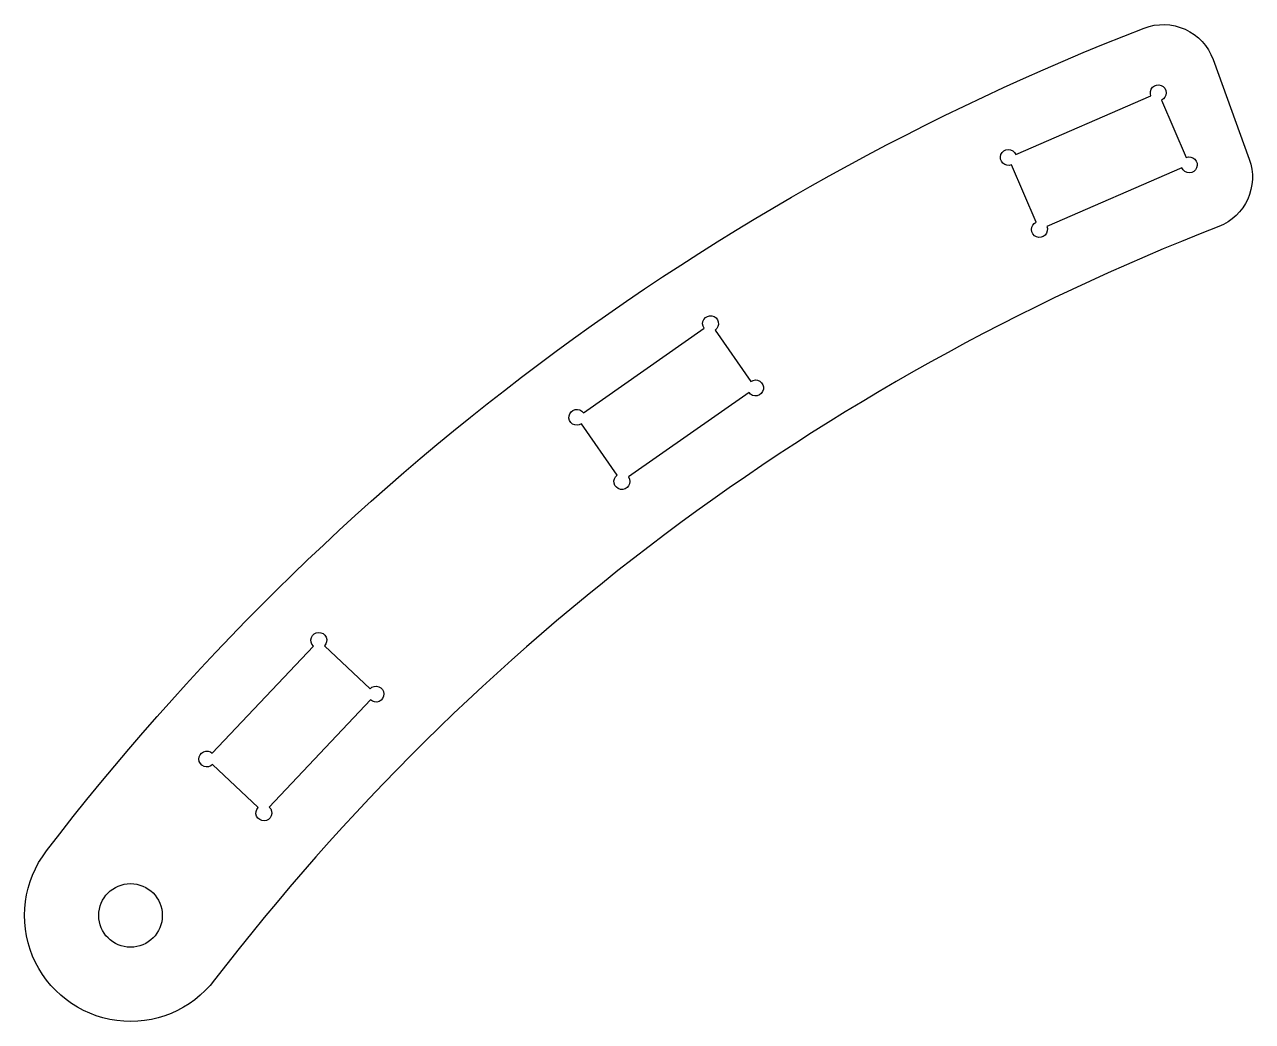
# Model space of a CAD drawing. Header units: millimetres. Extents: x -96.2 to -38.3, y 65 to 112.
import ezdxf

# ---------------------------------------------------------------- set-up
doc = ezdxf.new("R2010")
doc.units = ezdxf.units.MM
doc.layers.get('0').update_dxf_attribs({"linetype": 'CONTINUOUS'})

msp = doc.modelspace()

# ---------------------------------------------------------------- linework, layer by layer
for points in [[(-38.453, 105.695, -0.407719), (-39.895, 102.51, 0.137137), (-87.269, 66.964, -1), (-95.202, 73.051, -0.137378), (-43.417, 111.87, -0.42046), (-40.163, 110.395)], [(-41.43, 105.765, -2.414214), (-41.626, 105.273), (-48.007, 102.52, -2.414214), (-48.5, 102.716), (-49.669, 105.424, -2.414214), (-49.473, 105.917), (-43.091, 108.67, -2.414214), (-42.598, 108.474)], [(-64.176, 97.711, -2.414214), (-63.654, 97.619), (-61.962, 95.203, -2.414214), (-62.054, 94.68), (-67.747, 90.694, -2.414214), (-68.269, 90.786), (-69.961, 93.202, -2.414214), (-69.869, 93.725)], [(-79.933, 80.706, -2.414214), (-79.918, 80.176), (-84.687, 75.121, -2.414214), (-85.217, 75.105), (-87.363, 77.13, -2.414214), (-87.378, 77.66), (-82.609, 82.715, -2.414214), (-82.079, 82.73)]]:
    msp.add_lwpolyline(points, format="xyb", close=True)
msp.add_circle((-91.236, 70.008), 1.5)

doc.saveas('drawing.dxf')
